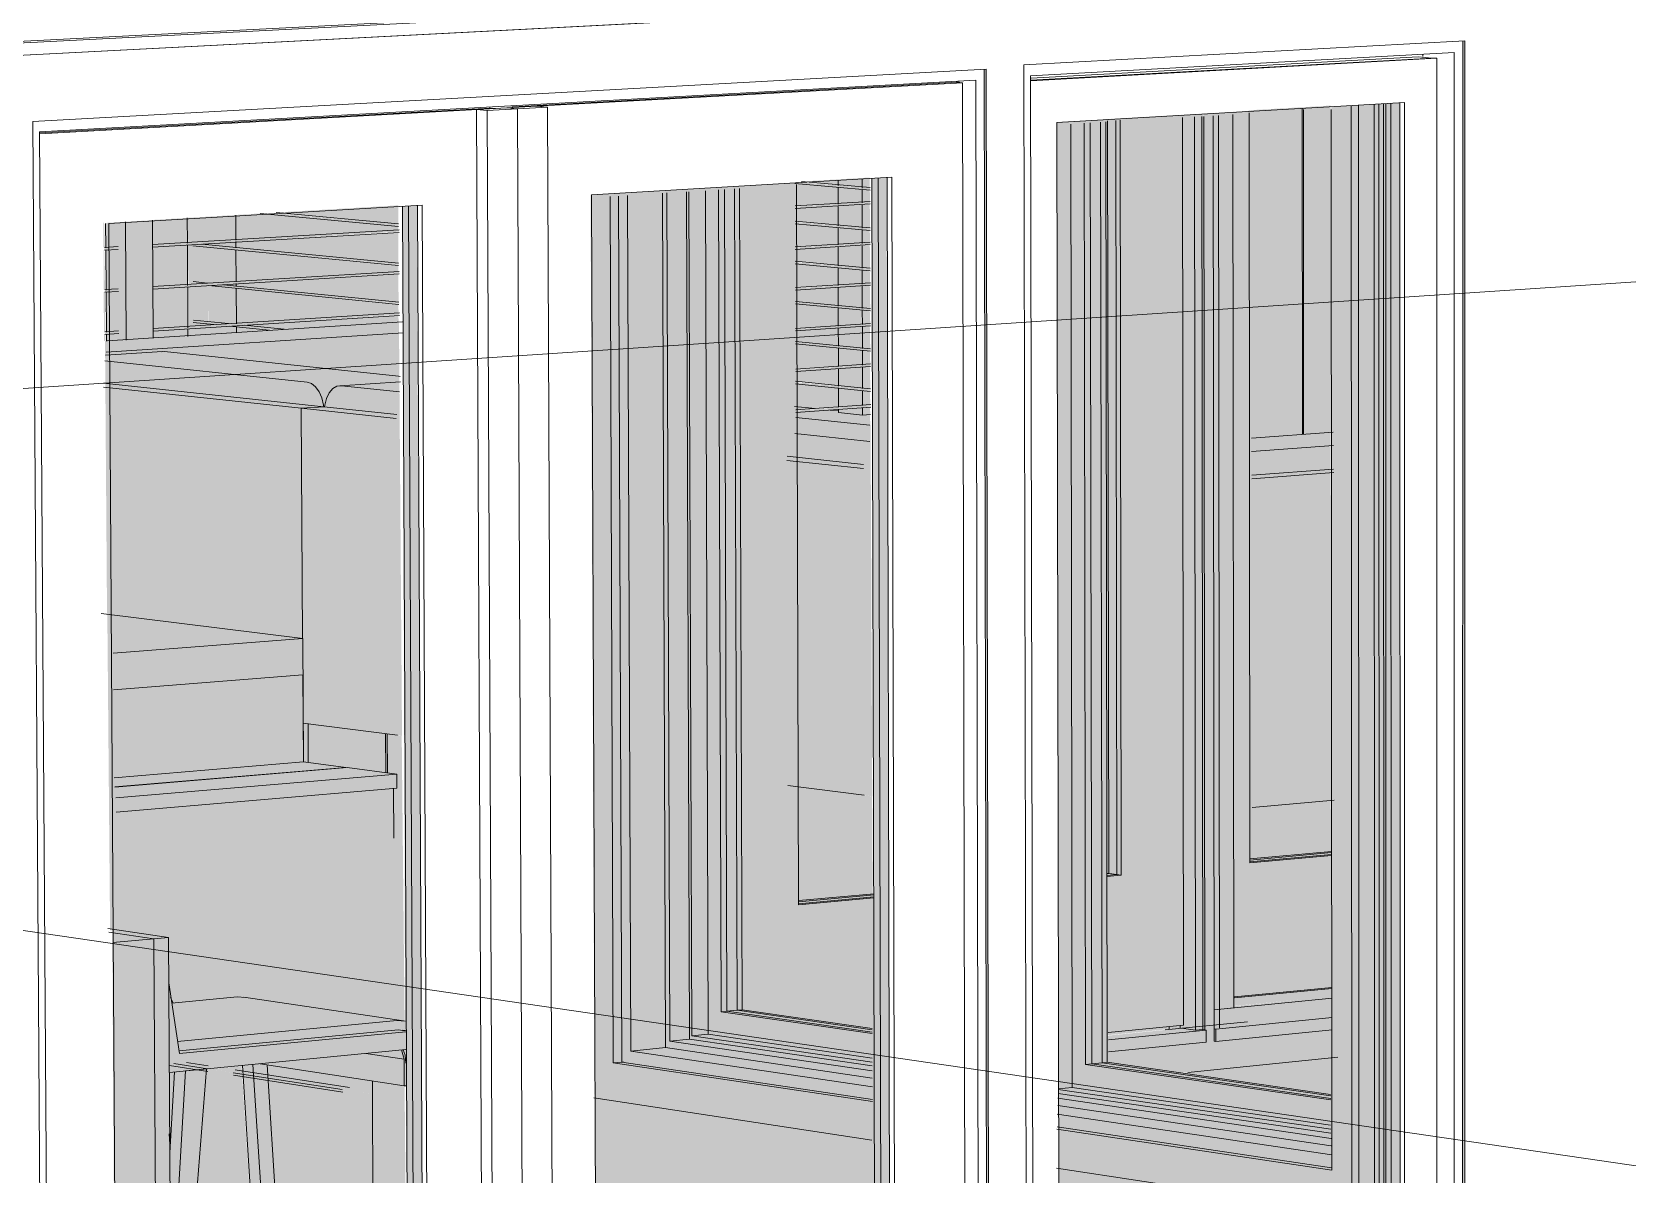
# Model space of a CAD drawing. Header units: inches. Extents: x 5690 to 5695, y -585 to 907.
# Drawn here: x 5692.9975 to 5693.1019, y -584.3176 to -584.2429 of the extents above; entities that cross this region are included whole.
import ezdxf

# ---------------------------------------------------------------- set-up
doc = ezdxf.new("R2010")
doc.units = ezdxf.units.IN
doc.header["$MEASUREMENT"] = 0
for name, color, linetype, lineweight in [('A-DOOR', 31, 'Continuous', 13), ('A-DOOR-2', 31, 'Continuous', 9), ('A-DOOR-FRAM', 31, 'Continuous', 9), ('A-FLOR', 192, 'Continuous', 13), ('A-FLOR-HRAL', 11, 'Continuous', 9), ('A-GLAZ-2', 151, 'Continuous', 9), ('A-GLAZ-CURT', 52, 'Continuous', 9), ('A-WALL', 113, 'Continuous', 13), ('A-WALL-PATT-1', 111, 'Continuous', 9), ('G-ANNO-SYMB-1', 111, 'Continuous', 9), ('I-FURN', 30, 'Continuous', 9), ('I-WALL', 2, 'Continuous', 13), ('Q-CASE', 31, 'Continuous', 9), ('S-BEAM', 12, 'Continuous', 9), ('S-STRS', 31, 'Continuous', 9)]:
    doc.layers.add(name, color=color, linetype=linetype, lineweight=lineweight)
doc.layers.add('A-DOOR-1', color=31, linetype='Continuous', lineweight=13, transparency=0.75)
doc.layers.add('A-GLAZ-1', color=151, linetype='Continuous', lineweight=13, transparency=0.75)

# ---------------------------------------------------------------- blocks, each defined once
blk = doc.blocks.new('FP_96-3D View 1 Copy 1 Copy 1')
at = {"layer": 'A-WALL-PATT-1'}
for p, q in [((-4883.5416, -584.22362), (-4883.54161, -584.2229)), ((-4883.54158, -584.22633), (-4883.5416, -584.22382)), ((-4883.54155, -584.22904), (-4883.54157, -584.22653)), ((-4883.48735, -584.2375), (-4883.4874, -584.22814)), ((-4883.54153, -584.23175), (-4883.54155, -584.22924)), ((-4883.5415, -584.23446), (-4883.54153, -584.23197)), ((-4883.5415, -584.23548), (-4883.5415, -584.23465)), ((-4883.48735, -584.2375), (-4883.48735, -584.2375)), ((-4883.48735, -584.23767), (-4883.48735, -584.2375)), ((-4883.52745, -584.25407), (-4883.52746, -584.25353))]:
    blk.add_line(p, q, dxfattribs=at)

msp = doc.modelspace()

# ---------------------------------------------------------------- hatches: boundary and pattern name
at = {"layer": 'A-DOOR-1'}
h = msp.add_hatch(color=256, dxfattribs=at)
h.paths.add_polyline_path([(5693.05239, -584.26859), (5693.05235, -584.26789), (5693.05169, -584.2679), (5693.05031, -584.26771), (5693.05031, -584.26764), (5693.04979, -584.26759), (5693.04748, -584.26775), (5693.04748, -584.26808), (5693.05235, -584.26858)], flags=0)
h.paths.add_polyline_path([(5693.04748, -584.26758), (5693.04883, -584.26749), (5693.04748, -584.26735)], flags=0)
h.paths.add_polyline_path([(5693.05246, -584.23611), (5693.05743, -584.23588), (5693.05736, -584.21671), (5693.05521, -584.21678), (5693.05522, -584.22271), (5693.05572, -584.22274), (5693.05575, -584.22258), (5693.05613, -584.22265), (5693.05613, -584.22276), (5693.05686, -584.22282), (5693.05686, -584.22303), (5693.05465, -584.22316), (5693.05465, -584.22385), (5693.05434, -584.22387), (5693.05436, -584.23028), (5693.05245, -584.23037), (5693.05246, -584.2361)], flags=0)
h = msp.add_hatch(color=256, dxfattribs=at)
h.paths.add_polyline_path([(5693.04769, -584.29989), (5693.05257, -584.29944), (5693.05257, -584.29924), (5693.04769, -584.29969)], flags=0)
h.paths.add_polyline_path([(5693.06786, -584.29805), (5693.06852, -584.29799), (5693.06845, -584.24852), (5693.06778, -584.24856), (5693.06786, -584.29802)], flags=0)
h.paths.add_polyline_path([(5693.06776, -584.23546), (5693.06843, -584.23543), (5693.06839, -584.21645), (5693.06773, -584.21648), (5693.06776, -584.23531)], flags=0)
h = msp.add_hatch(color=256, dxfattribs=at)
h.paths.add_polyline_path([(5693.07718, -584.26944), (5693.08067, -584.26919), (5693.08066, -584.24778), (5693.07716, -584.24798), (5693.07718, -584.26892)], flags=0)
h.paths.add_polyline_path([(5693.08074, -584.26918), (5693.08255, -584.26905), (5693.08252, -584.24767), (5693.08073, -584.24778), (5693.08074, -584.26892)], flags=0)
h.paths.add_polyline_path([(5693.07715, -584.23494), (5693.08065, -584.23477), (5693.08064, -584.21592), (5693.07714, -584.21604), (5693.07715, -584.23459)], flags=0)
h.paths.add_polyline_path([(5693.08072, -584.23477), (5693.08253, -584.23465), (5693.08252, -584.21585), (5693.08071, -584.21591), (5693.08072, -584.23476)], flags=0)
h = msp.add_hatch(color=256, dxfattribs=at)
h.paths.add_polyline_path([(5693.08067, -584.26919), (5693.08074, -584.26918), (5693.08073, -584.24778), (5693.08066, -584.24778), (5693.08067, -584.26892)], flags=0)
h.paths.add_polyline_path([(5693.08065, -584.23477), (5693.08072, -584.23476), (5693.08067, -584.21592), (5693.08064, -584.21592), (5693.08065, -584.23477)], flags=0)
h = msp.add_hatch(color=256, dxfattribs=at)
h.paths.add_polyline_path([(5693.05188, -584.26792), (5693.05239, -584.26786), (5693.05235, -584.26741), (5693.05005, -584.26762), (5693.05031, -584.26764), (5693.05031, -584.26776), (5693.05175, -584.26791)], flags=0)
h.paths.add_polyline_path([(5693.04883, -584.26749), (5693.05239, -584.26724), (5693.05235, -584.26637), (5693.04748, -584.26588), (5693.04748, -584.26735), (5693.04758, -584.26736)], flags=0)
h.paths.add_polyline_path([(5693.05239, -584.26621), (5693.05235, -584.26475), (5693.04748, -584.26508), (5693.04748, -584.26571), (5693.05235, -584.26621)], flags=0)
h.paths.add_polyline_path([(5693.04748, -584.26491), (5693.05238, -584.26458), (5693.05235, -584.26374), (5693.04747, -584.26326), (5693.04747, -584.26464)], flags=0)
h.paths.add_polyline_path([(5693.05238, -584.26358), (5693.05235, -584.26209), (5693.04747, -584.26241), (5693.04747, -584.26309), (5693.05235, -584.26358)], flags=0)
h.paths.add_polyline_path([(5693.04747, -584.26224), (5693.05238, -584.26192), (5693.05235, -584.26111), (5693.04746, -584.26064), (5693.04747, -584.2617)], flags=0)
h.paths.add_polyline_path([(5693.05238, -584.26095), (5693.05235, -584.25943), (5693.04746, -584.25974), (5693.04746, -584.26047), (5693.05235, -584.26094)], flags=0)
h.paths.add_polyline_path([(5693.04746, -584.25957), (5693.05237, -584.25926), (5693.05235, -584.25848), (5693.04745, -584.25802), (5693.04746, -584.25905)], flags=0)
h.paths.add_polyline_path([(5693.05237, -584.25831), (5693.05235, -584.25677), (5693.04745, -584.25707), (5693.04745, -584.25785), (5693.05235, -584.25831)], flags=0)
h.paths.add_polyline_path([(5693.04745, -584.2569), (5693.05236, -584.2566), (5693.05235, -584.25584), (5693.04745, -584.25539), (5693.04745, -584.25639)], flags=0)
h.paths.add_polyline_path([(5693.05236, -584.25568), (5693.05235, -584.2541), (5693.04744, -584.2544), (5693.04745, -584.25523), (5693.05235, -584.25568)], flags=0)
h.paths.add_polyline_path([(5693.04744, -584.25423), (5693.05236, -584.25393), (5693.05235, -584.2532), (5693.04744, -584.25277), (5693.04744, -584.25374)], flags=0)
h.paths.add_polyline_path([(5693.05235, -584.25304), (5693.05235, -584.25238), (5693.04786, -584.25264), (5693.05235, -584.25304)], flags=0)
h.paths.add_polyline_path([(5693.04739, -584.23635), (5693.05246, -584.2361), (5693.05245, -584.23037), (5693.04737, -584.23059), (5693.04739, -584.23628)], flags=0)
h.paths.add_polyline_path([(5693.05135, -584.22274), (5693.05138, -584.22257), (5693.05176, -584.22256), (5693.05176, -584.22273), (5693.05185, -584.22273), (5693.05188, -584.22262), (5693.05226, -584.22268), (5693.05225, -584.22043), (5693.05134, -584.22042), (5693.05135, -584.22274)], flags=0)
h.paths.add_polyline_path([(5693.04838, -584.22266), (5693.04837, -584.2206), (5693.04734, -584.22064), (5693.04735, -584.2226), (5693.04827, -584.22265)], flags=0)
h.paths.add_polyline_path([(5693.04734, -584.22047), (5693.04837, -584.22038), (5693.04837, -584.22022), (5693.04734, -584.22016), (5693.04734, -584.22047)], flags=0)
h.paths.add_polyline_path([(5693.05225, -584.22027), (5693.05219, -584.21777), (5693.05133, -584.21777), (5693.05135, -584.22022), (5693.05216, -584.22026)], flags=0)
h.paths.add_polyline_path([(5693.04837, -584.22006), (5693.04837, -584.21793), (5693.04734, -584.21797), (5693.04734, -584.22), (5693.04827, -584.22005)], flags=0)
h.paths.add_polyline_path([(5693.04734, -584.2178), (5693.04837, -584.21772), (5693.04836, -584.21757), (5693.04734, -584.21752), (5693.04734, -584.21779)], flags=0)
h.paths.add_polyline_path([(5693.05224, -584.21761), (5693.05224, -584.21688), (5693.05133, -584.21691), (5693.05135, -584.21756), (5693.05216, -584.2176)], flags=0)
h.paths.add_polyline_path([(5693.04836, -584.21741), (5693.04836, -584.21701), (5693.04733, -584.21705), (5693.04733, -584.21735), (5693.04827, -584.2174)], flags=0)
h = msp.add_hatch(color=256, dxfattribs=at)
h.paths.add_polyline_path([(5693.04751, -584.26775), (5693.05241, -584.26737), (5693.05237, -584.26725), (5693.04751, -584.26763), (5693.04751, -584.26775)], flags=0)
h.paths.add_polyline_path([(5693.0524, -584.26638), (5693.05237, -584.26621), (5693.04749, -584.26577), (5693.04749, -584.26588), (5693.05237, -584.26637)], flags=0)
h.paths.add_polyline_path([(5693.0475, -584.26508), (5693.0524, -584.26472), (5693.05237, -584.26459), (5693.0475, -584.26497), (5693.0475, -584.26508)], flags=0)
h.paths.add_polyline_path([(5693.0524, -584.26375), (5693.05237, -584.26358), (5693.04749, -584.26315), (5693.04749, -584.26326), (5693.05237, -584.26374)], flags=0)
h.paths.add_polyline_path([(5693.04749, -584.26241), (5693.05239, -584.26206), (5693.05237, -584.26193), (5693.04749, -584.2623), (5693.04749, -584.26241)], flags=0)
h.paths.add_polyline_path([(5693.05239, -584.26111), (5693.05237, -584.26095), (5693.04748, -584.26053), (5693.04748, -584.26064), (5693.05237, -584.26111)], flags=0)
h.paths.add_polyline_path([(5693.04748, -584.25975), (5693.05239, -584.2594), (5693.05237, -584.25927), (5693.04748, -584.25963), (5693.04748, -584.25974)], flags=0)
h.paths.add_polyline_path([(5693.05238, -584.25848), (5693.05237, -584.25831), (5693.04747, -584.25791), (5693.04747, -584.25802), (5693.05237, -584.25848)], flags=0)
h.paths.add_polyline_path([(5693.04747, -584.25707), (5693.05238, -584.25673), (5693.05237, -584.2566), (5693.04747, -584.25696), (5693.04747, -584.25707)], flags=0)
h.paths.add_polyline_path([(5693.05238, -584.25585), (5693.05237, -584.25568), (5693.04746, -584.25528), (5693.04746, -584.2554), (5693.05237, -584.25584)], flags=0)
h.paths.add_polyline_path([(5693.04747, -584.2544), (5693.05237, -584.25407), (5693.05237, -584.25394), (5693.04747, -584.25428), (5693.04747, -584.2544)], flags=0)
h.paths.add_polyline_path([(5693.05237, -584.25321), (5693.05237, -584.25305), (5693.04754, -584.25267), (5693.04745, -584.25272), (5693.04745, -584.25278), (5693.05237, -584.25321)], flags=0)
h.paths.add_polyline_path([(5693.04952, -584.22321), (5693.0525, -584.22313), (5693.05359, -584.22317), (5693.05687, -584.22304), (5693.05687, -584.22282), (5693.05614, -584.22278), (5693.05612, -584.2226), (5693.05573, -584.22266), (5693.05573, -584.22276), (5693.05523, -584.22273), (5693.05522, -584.2168), (5693.05226, -584.2169), (5693.05226, -584.21763), (5693.05135, -584.21758), (5693.05135, -584.21694), (5693.04838, -584.21704), (5693.04838, -584.21743), (5693.04735, -584.21742), (5693.04735, -584.21754), (5693.04838, -584.21759), (5693.04838, -584.21779), (5693.04736, -584.21787), (5693.04736, -584.21799), (5693.04838, -584.21796), (5693.04839, -584.22008), (5693.04736, -584.22006), (5693.04736, -584.22018), (5693.04839, -584.22026), (5693.04839, -584.22045), (5693.04736, -584.22054), (5693.04736, -584.22066), (5693.04839, -584.22062), (5693.0484, -584.22277), (5693.0479, -584.22278), (5693.04787, -584.22262), (5693.04749, -584.22263), (5693.04749, -584.2228), (5693.04737, -584.22284), (5693.04737, -584.22309), (5693.04952, -584.22321)], flags=0)
h.paths.add_polyline_path([(5693.05137, -584.22276), (5693.05136, -584.22276), (5693.05136, -584.2204), (5693.05227, -584.2205), (5693.05224, -584.22263), (5693.05186, -584.2227), (5693.05186, -584.22275), (5693.05178, -584.22275), (5693.05175, -584.22258), (5693.05137, -584.22259), (5693.05137, -584.22269)], flags=0)
h.paths.add_polyline_path([(5693.05227, -584.22029), (5693.05136, -584.22024), (5693.05136, -584.21775), (5693.05226, -584.21784), (5693.05227, -584.22028)], flags=0)
h = msp.add_hatch(color=256, dxfattribs=at)
h.paths.add_polyline_path([(5693.04765, -584.29971), (5693.05254, -584.29927), (5693.0525, -584.29287), (5693.04761, -584.29224), (5693.04765, -584.29923)], flags=0)
h.paths.add_polyline_path([(5693.04739, -584.2306), (5693.05437, -584.2303), (5693.05437, -584.22388), (5693.05467, -584.22387), (5693.05467, -584.22313), (5693.0533, -584.22317), (5693.05178, -584.22312), (5693.04945, -584.22321), (5693.04737, -584.22309), (5693.04739, -584.23029)], flags=0)
h.paths.add_polyline_path([(5693.04737, -584.2228), (5693.04749, -584.2228), (5693.04749, -584.22262), (5693.04737, -584.22262), (5693.04737, -584.22269)], flags=0)
h.paths.add_polyline_path([(5693.0479, -584.22278), (5693.0484, -584.22276), (5693.0484, -584.22268), (5693.0479, -584.22269)], flags=0)
h = msp.add_hatch(color=256, dxfattribs=at)
h.paths.add_polyline_path([(5693.03445, -584.33454), (5693.03612, -584.33435), (5693.03514, -584.33418), (5693.03445, -584.33426)], flags=0)
h.paths.add_polyline_path([(5693.03712, -584.33423), (5693.04712, -584.33309), (5693.04614, -584.33292), (5693.03614, -584.33406)], flags=0)
h.paths.add_polyline_path([(5693.05368, -584.33204), (5693.05345, -584.25238), (5693.05249, -584.25244), (5693.05264, -584.30828), (5693.043, -584.30693), (5693.04283, -584.25299), (5693.03407, -584.25351), (5693.03438, -584.32389), (5693.03922, -584.32468), (5693.03922, -584.32572), (5693.03905, -584.32574), (5693.03906, -584.32964), (5693.05354, -584.33202)], flags=0)
h = msp.add_hatch(color=256, dxfattribs=at)
h.paths.add_polyline_path([(5693.02199, -584.32266), (5693.0219, -584.31183), (5693.02166, -584.3118), (5693.01979, -584.31152), (5693.01984, -584.32231), (5693.0219, -584.32265)], flags=0)
h.paths.add_polyline_path([(5693.00222, -584.26307), (5693.00231, -584.26306), (5693.00231, -584.26263), (5693.00222, -584.26263)], flags=0)
h.paths.add_polyline_path([(5693.00537, -584.26286), (5693.00771, -584.26271), (5693.00771, -584.26228), (5693.00537, -584.26246)], flags=0)
h.paths.add_polyline_path([(5693.00908, -584.26263), (5693.01289, -584.26236), (5693.01045, -584.26211), (5693.00908, -584.26219), (5693.00908, -584.26246)], flags=0)
h.paths.add_polyline_path([(5693.00222, -584.26246), (5693.00231, -584.26246), (5693.00229, -584.25987), (5693.0022, -584.25988), (5693.00222, -584.26236)], flags=0)
h.paths.add_polyline_path([(5693.014, -584.26231), (5693.02152, -584.26183), (5693.02148, -584.2614), (5693.0114, -584.26205)], flags=0)
h.paths.add_polyline_path([(5693.00537, -584.26226), (5693.00771, -584.26211), (5693.0077, -584.25954), (5693.00535, -584.25968), (5693.00537, -584.26154)], flags=0)
h.paths.add_polyline_path([(5693.00908, -584.26202), (5693.00916, -584.26198), (5693.00908, -584.26197)], flags=0)
h.paths.add_polyline_path([(5693.01037, -584.26194), (5693.02151, -584.26123), (5693.02148, -584.26068), (5693.00907, -584.25945), (5693.00909, -584.26181), (5693.00916, -584.26182)], flags=0)
h.paths.add_polyline_path([(5693.02151, -584.26053), (5693.02148, -584.25868), (5693.01005, -584.25939), (5693.02148, -584.26052)], flags=0)
h.paths.add_polyline_path([(5693.0022, -584.25971), (5693.00229, -584.2597), (5693.00223, -584.25712), (5693.00219, -584.25712), (5693.00219, -584.25811)], flags=0)
h.paths.add_polyline_path([(5693.00535, -584.25951), (5693.00769, -584.25937), (5693.00768, -584.25679), (5693.00534, -584.25693), (5693.00534, -584.25811)], flags=0)
h.paths.add_polyline_path([(5693.00907, -584.25928), (5693.0215, -584.25851), (5693.02148, -584.25813), (5693.00905, -584.25693), (5693.00906, -584.25923)], flags=0)
h.paths.add_polyline_path([(5693.0215, -584.25797), (5693.02148, -584.25596), (5693.00905, -584.25672), (5693.00905, -584.25678), (5693.02148, -584.25797)], flags=0)
h.paths.add_polyline_path([(5693.00218, -584.25695), (5693.00228, -584.25695), (5693.00223, -584.25534), (5693.00217, -584.25534), (5693.00218, -584.25641)], flags=0)
h.paths.add_polyline_path([(5693.00534, -584.25676), (5693.00768, -584.25662), (5693.00767, -584.25502), (5693.00533, -584.25516), (5693.00533, -584.25534)], flags=0)
h.paths.add_polyline_path([(5693.00905, -584.25654), (5693.02149, -584.25579), (5693.02148, -584.25558), (5693.01245, -584.25473), (5693.00904, -584.25494), (5693.00905, -584.25574)], flags=0)
h.paths.add_polyline_path([(5693.02148, -584.25542), (5693.02148, -584.2542), (5693.01348, -584.25467), (5693.02148, -584.25542)], flags=0)
h = msp.add_hatch(color=256, dxfattribs=at)
h.paths.add_polyline_path([(5693.00304, -584.33812), (5693.00604, -584.33778), (5693.00298, -584.33727), (5693.00304, -584.33784)], flags=0)
h.paths.add_polyline_path([(5693.00698, -584.33767), (5693.0116, -584.33715), (5693.0116, -584.33686), (5693.00666, -584.33746), (5693.00664, -584.33359), (5693.00296, -584.33292), (5693.00299, -584.33699), (5693.00686, -584.33765)], flags=0)
h.paths.add_polyline_path([(5693.01651, -584.33659), (5693.02084, -584.33609), (5693.01983, -584.33592), (5693.01651, -584.3363)], flags=0)
h.paths.add_polyline_path([(5693.0218, -584.33598), (5693.02312, -584.33583), (5693.0231, -584.33207), (5693.02213, -584.3319), (5693.02214, -584.33566), (5693.02096, -584.33583), (5693.02126, -584.33589)], flags=0)
h.paths.add_polyline_path([(5693.00664, -584.33331), (5693.00661, -584.32922), (5693.00293, -584.32858), (5693.00299, -584.33265), (5693.00625, -584.33324)], flags=0)
h.paths.add_polyline_path([(5693.0231, -584.33178), (5693.02304, -584.32895), (5693.02211, -584.32879), (5693.02212, -584.33161), (5693.02304, -584.33177)], flags=0)
h.paths.add_polyline_path([(5693.00661, -584.32894), (5693.00659, -584.32616), (5693.00291, -584.32553), (5693.00293, -584.3283), (5693.0065, -584.32892)], flags=0)
h.paths.add_polyline_path([(5693.02308, -584.32685), (5693.0227, -584.2542), (5693.02176, -584.25426), (5693.02193, -584.30757), (5693.01094, -584.30599), (5693.00674, -584.30638), (5693.00659, -584.30614), (5693.00716, -584.30952), (5693.02158, -584.30817), (5693.02196, -584.30823), (5693.02194, -584.30981), (5693.02179, -584.30946), (5693.01245, -584.31036), (5693.01285, -584.3105), (5693.0129, -584.31129), (5693.01978, -584.31235), (5693.01983, -584.31149), (5693.02198, -584.31181), (5693.0221, -584.32668), (5693.02304, -584.32684)], flags=0)
h.paths.add_polyline_path([(5693.00658, -584.32409), (5693.00645, -584.3021), (5693.00276, -584.30156), (5693.0029, -584.32346), (5693.00608, -584.324)], flags=0)
h.paths.add_polyline_path([(5693.01126, -584.31104), (5693.01123, -584.31051), (5693.00913, -584.31071), (5693.01108, -584.31101)], flags=0)
h = msp.add_hatch(color=256, dxfattribs=at)
h.paths.add_polyline_path([(5693.00238, -584.26306), (5693.00544, -584.26287), (5693.00543, -584.26244), (5693.00777, -584.26229), (5693.00771, -584.26271), (5693.00908, -584.26263), (5693.00908, -584.26219), (5693.01045, -584.26211), (5693.01334, -584.26235), (5693.014, -584.26231), (5693.0114, -584.26205), (5693.02156, -584.26136), (5693.02153, -584.26124), (5693.01037, -584.26194), (5693.00908, -584.26181), (5693.00908, -584.25945), (5693.02152, -584.26064), (5693.02149, -584.26052), (5693.01005, -584.25939), (5693.02155, -584.25864), (5693.02153, -584.25852), (5693.00907, -584.25928), (5693.00905, -584.25693), (5693.02151, -584.25809), (5693.02149, -584.25797), (5693.00905, -584.25678), (5693.00905, -584.25671), (5693.02154, -584.25592), (5693.02153, -584.2558), (5693.00905, -584.25654), (5693.00904, -584.25494), (5693.00767, -584.25502), (5693.00774, -584.25663), (5693.0054, -584.25677), (5693.00539, -584.25517), (5693.00233, -584.25535), (5693.00234, -584.25695), (5693.00225, -584.25701), (5693.00225, -584.25713), (5693.00234, -584.25713), (5693.00236, -584.25971), (5693.00227, -584.25976), (5693.00227, -584.25989), (5693.00236, -584.25988), (5693.00237, -584.26246), (5693.00228, -584.26252), (5693.00228, -584.26264), (5693.00238, -584.26263)], flags=0)
h.paths.add_polyline_path([(5693.00543, -584.26226), (5693.00542, -584.25969), (5693.00776, -584.25954), (5693.00777, -584.26212), (5693.00558, -584.26225)], flags=0)
h.paths.add_polyline_path([(5693.00908, -584.26202), (5693.00908, -584.26197), (5693.00942, -584.262)], flags=0)
h.paths.add_polyline_path([(5693.00542, -584.25952), (5693.0054, -584.25694), (5693.00768, -584.2568), (5693.00776, -584.25937), (5693.00558, -584.25951)], flags=0)
h.paths.add_polyline_path([(5693.0215, -584.25558), (5693.02149, -584.25542), (5693.01315, -584.25469), (5693.01245, -584.25473), (5693.02149, -584.25558)], flags=0)
for points in [[(5693.02077, -584.29135), (5693.02076, -584.28878), (5693.02173, -584.2889), (5693.02153, -584.26183), (5693.00229, -584.26307), (5693.00242, -584.28096), (5693.01521, -584.28254), (5693.01528, -584.29062), (5693.02066, -584.29133)], [(5693.05251, -584.29287), (5693.0524, -584.26858), (5693.04754, -584.26808), (5693.04764, -584.29224), (5693.05246, -584.29286)], [(5693.07722, -584.29361), (5693.08257, -584.29314), (5693.08252, -584.26905), (5693.0772, -584.26944), (5693.07722, -584.29203)], [(5693.07722, -584.29698), (5693.08257, -584.29646), (5693.08252, -584.29315), (5693.07721, -584.29362), (5693.07722, -584.29646)], [(5693.07723, -584.29716), (5693.08257, -584.29667), (5693.08253, -584.29647), (5693.07723, -584.29696)]]:
    msp.add_hatch(color=256, dxfattribs=at).paths.add_polyline_path(points, flags=0)
h = msp.add_hatch(color=256, dxfattribs=at)
h.paths.add_polyline_path([(5693.00681, -584.33746), (5693.01153, -584.33692), (5693.01152, -584.33645), (5693.00684, -584.33698)], flags=0)
h.paths.add_polyline_path([(5693.01644, -584.33636), (5693.01977, -584.33597), (5693.01819, -584.33569), (5693.01644, -584.33589), (5693.01644, -584.33631)], flags=0)
h.paths.add_polyline_path([(5693.02077, -584.33587), (5693.02208, -584.33572), (5693.02208, -584.33525), (5693.01916, -584.33558), (5693.02043, -584.33581)], flags=0)
h.paths.add_polyline_path([(5693.00695, -584.3356), (5693.01151, -584.33509), (5693.01146, -584.33449), (5693.00863, -584.33399), (5693.0087, -584.33502), (5693.00778, -584.33513), (5693.0071, -584.335), (5693.00705, -584.33423), (5693.00697, -584.33522)], flags=0)
h.paths.add_polyline_path([(5693.01643, -584.33453), (5693.02207, -584.33387), (5693.02205, -584.33197), (5693.01639, -584.33099), (5693.01642, -584.33387)], flags=0)
h.paths.add_polyline_path([(5693.0115, -584.33422), (5693.01145, -584.33332), (5693.00861, -584.33364), (5693.00861, -584.3337), (5693.01146, -584.33421)], flags=0)
h.paths.add_polyline_path([(5693.00852, -584.33231), (5693.01147, -584.33197), (5693.01144, -584.33012), (5693.00833, -584.32958), (5693.00849, -584.33197)], flags=0)
h.paths.add_polyline_path([(5693.02205, -584.33169), (5693.02202, -584.32887), (5693.01636, -584.32791), (5693.01639, -584.3307), (5693.02191, -584.33166)], flags=0)
h.paths.add_polyline_path([(5693.01145, -584.32985), (5693.01142, -584.32706), (5693.00811, -584.3265), (5693.00831, -584.3293), (5693.01143, -584.32984)], flags=0)
h.paths.add_polyline_path([(5693.02201, -584.32676), (5693.022, -584.32558), (5693.01373, -584.3242), (5693.0138, -584.32538), (5693.0219, -584.32674)], flags=0)
h.paths.add_polyline_path([(5693.01217, -584.3251), (5693.01126, -584.31104), (5693.00913, -584.31071), (5693.00885, -584.31074), (5693.00789, -584.32309), (5693.00798, -584.3244), (5693.01216, -584.3251)], flags=0)
h.paths.add_polyline_path([(5693.02199, -584.32304), (5693.02199, -584.32266), (5693.01984, -584.32231), (5693.01977, -584.31235), (5693.0129, -584.31129), (5693.01357, -584.32167), (5693.01374, -584.32168), (5693.0219, -584.32302)], flags=0)
h.paths.add_polyline_path([(5693.0219, -584.30762), (5693.02171, -584.28891), (5693.02074, -584.28878), (5693.02077, -584.29135), (5693.01527, -584.29061), (5693.01523, -584.28253), (5693.00244, -584.28096), (5693.00262, -584.30162), (5693.00632, -584.30215), (5693.00636, -584.30511), (5693.00657, -584.30618), (5693.00668, -584.30641), (5693.01102, -584.30603), (5693.0114, -584.30606), (5693.02187, -584.30761)], flags=0)
h = msp.add_hatch(color=256, dxfattribs=at)
h.paths.add_polyline_path([(5693.00665, -584.33747), (5693.00682, -584.33745), (5693.00686, -584.33697), (5693.01154, -584.33644), (5693.01148, -584.33507), (5693.00697, -584.33558), (5693.00705, -584.33423), (5693.0071, -584.335), (5693.00778, -584.33513), (5693.0087, -584.33502), (5693.00864, -584.33398), (5693.00663, -584.33359), (5693.00664, -584.33629)], flags=0)
h.paths.add_polyline_path([(5693.01645, -584.33588), (5693.01821, -584.33568), (5693.01645, -584.33536), (5693.01645, -584.33588)], flags=0)
h.paths.add_polyline_path([(5693.01918, -584.33557), (5693.02209, -584.33524), (5693.02209, -584.33388), (5693.01645, -584.33451), (5693.01645, -584.33508), (5693.01672, -584.33513)], flags=0)
h.paths.add_polyline_path([(5693.00862, -584.3337), (5693.00862, -584.33362), (5693.0115, -584.3333), (5693.01147, -584.33197), (5693.00854, -584.33229), (5693.00835, -584.32956), (5693.0066, -584.32923), (5693.00667, -584.33332), (5693.00858, -584.33369)], flags=0)
h.paths.add_polyline_path([(5693.00834, -584.32928), (5693.00816, -584.32647), (5693.00659, -584.32617), (5693.0066, -584.32895), (5693.00807, -584.32923)], flags=0)
h.paths.add_polyline_path([(5693.02205, -584.32554), (5693.02203, -584.323), (5693.01361, -584.32163), (5693.01291, -584.31043), (5693.01247, -584.31035), (5693.0218, -584.30945), (5693.02197, -584.30981), (5693.02197, -584.30823), (5693.02134, -584.30816), (5693.00713, -584.30952), (5693.00646, -584.30507), (5693.00657, -584.32409), (5693.00802, -584.32436), (5693.00797, -584.32288), (5693.00894, -584.31069), (5693.01131, -584.31046), (5693.01222, -584.32507), (5693.01385, -584.32534), (5693.01378, -584.32416), (5693.02194, -584.32552)], flags=0)
at = {"layer": 'A-GLAZ-1'}
h = msp.add_hatch(color=256, dxfattribs=at)
h.paths.add_polyline_path([(5693.08259, -584.31264), (5693.08254, -584.31238), (5693.07264, -584.31096), (5693.08258, -584.30998), (5693.08253, -584.30815), (5693.0749, -584.30888), (5693.0749, -584.30683), (5693.07617, -584.3067), (5693.07622, -584.30658), (5693.08258, -584.30596), (5693.08253, -584.29667), (5693.07723, -584.29716), (5693.07719, -584.24802), (5693.07421, -584.24819), (5693.07427, -584.30814), (5693.07437, -584.30817), (5693.07437, -584.30896), (5693.06789, -584.30956), (5693.06788, -584.30832), (5693.07195, -584.30793), (5693.07195, -584.3081), (5693.07276, -584.30804), (5693.07382, -584.30816), (5693.07414, -584.3081), (5693.07408, -584.2482), (5693.06845, -584.24852), (5693.06849, -584.29799), (5693.06787, -584.29801), (5693.06779, -584.24857), (5693.06678, -584.24863), (5693.0669, -584.31038), (5693.08254, -584.31263)], flags=0)
h.paths.add_polyline_path([(5693.06676, -584.23553), (5693.06777, -584.23548), (5693.06775, -584.21651), (5693.06673, -584.21654), (5693.06676, -584.23533)], flags=0)
h.paths.add_polyline_path([(5693.06843, -584.23543), (5693.07407, -584.23516), (5693.07405, -584.21626), (5693.0684, -584.21645), (5693.06843, -584.23532)], flags=0)
h.paths.add_polyline_path([(5693.0742, -584.23516), (5693.07718, -584.23501), (5693.07716, -584.21615), (5693.07418, -584.21625), (5693.0742, -584.23487)], flags=0)
h = msp.add_hatch(color=256, dxfattribs=at)
h.paths.add_polyline_path([(5693.06787, -584.30961), (5693.07437, -584.30893), (5693.07437, -584.30816), (5693.07427, -584.3081), (5693.07419, -584.24819), (5693.07408, -584.2482), (5693.07414, -584.30813), (5693.07347, -584.30814), (5693.07269, -584.30805), (5693.06787, -584.30853), (5693.06787, -584.30958)], flags=0)
h.paths.add_polyline_path([(5693.07499, -584.3089), (5693.08258, -584.30812), (5693.08253, -584.30596), (5693.07617, -584.3066), (5693.07617, -584.3067), (5693.07489, -584.30684), (5693.0749, -584.30888), (5693.07499, -584.3089)], flags=0)
h.paths.add_polyline_path([(5693.06787, -584.3085), (5693.07195, -584.3081), (5693.07192, -584.30792), (5693.06787, -584.30832)], flags=0)
h.paths.add_polyline_path([(5693.07407, -584.23516), (5693.0742, -584.23516), (5693.07415, -584.21625), (5693.07405, -584.21626), (5693.07407, -584.23467)], flags=0)
h = msp.add_hatch(color=256, dxfattribs=at)
h.paths.add_polyline_path([(5693.0526, -584.30831), (5693.05257, -584.29944), (5693.04769, -584.29989), (5693.04755, -584.25271), (5693.04283, -584.25299), (5693.043, -584.30693), (5693.05251, -584.3083)], flags=0)
h.paths.add_polyline_path([(5693.04549, -584.23653), (5693.0475, -584.23644), (5693.04744, -584.21718), (5693.04543, -584.21725), (5693.04549, -584.23636)], flags=0)
for points in [[(5693.0678, -584.33444), (5693.08706, -584.33219), (5693.08704, -584.24748), (5693.08256, -584.24773), (5693.08254, -584.31263), (5693.06688, -584.31037), (5693.06678, -584.24863), (5693.06458, -584.24875), (5693.06473, -584.33396), (5693.06755, -584.3344)], [(5693.08258, -584.31242), (5693.08253, -584.30999), (5693.07263, -584.31099), (5693.08253, -584.31241)]]:
    msp.add_hatch(color=256, dxfattribs=at).paths.add_polyline_path(points, flags=0)
at = {"layer": 'A-WALL'}
msp.add_hatch(color=256, dxfattribs=at).paths.add_polyline_path([(5693.0913, -584.33687), (5693.0913, -584.24344), (5693.09116, -584.24345), (5693.09116, -584.33684)], flags=0)
h = msp.add_hatch(color=256, dxfattribs=at)
h.paths.add_polyline_path([(5693.06017, -584.34361), (5693.06017, -584.34318), (5693.06003, -584.34315), (5693.06003, -584.34358)], flags=0)
h.paths.add_polyline_path([(5693.06017, -584.34288), (5693.06016, -584.33856), (5693.06002, -584.33854), (5693.06003, -584.34286)], flags=0)
h.paths.add_polyline_path([(5693.06016, -584.33827), (5693.06016, -584.33533), (5693.06002, -584.33531), (5693.06003, -584.33825)], flags=0)
h.paths.add_polyline_path([(5693.06015, -584.33314), (5693.05997, -584.2453), (5693.05983, -584.24531), (5693.06003, -584.33312)], flags=0)

# ---------------------------------------------------------------- linework, layer by layer
at = {"layer": 'A-DOOR'}
for p, q in [((5693.06001, -584.33319), (5693.05983, -584.24531)), ((5692.99801, -584.24938), (5693.05929, -584.246)), ((5693.02901, -584.24776), (5693.0581, -584.24615)), ((5693.0581, -584.24615), (5693.02901, -584.24776)), ((5693.05841, -584.24618), (5693.02932, -584.24778)), ((5693.0581, -584.24615), (5693.058, -584.24615)), ((5693.05841, -584.24618), (5693.0581, -584.24615)), ((5693.05817, -584.24614), (5693.05817, -584.24607)), ((5693.0586, -584.33294), (5693.05841, -584.24618)), ((5693.05929, -584.246), (5693.05948, -584.33308)), ((5693.02784, -584.24786), (5692.99802, -584.24951)), ((5693.02753, -584.24784), (5692.99803, -584.24946)), ((5692.99803, -584.24946), (5693.02753, -584.24784)), ((5693.02858, -584.24782), (5693.02661, -584.24793)), ((5693.02661, -584.24793), (5693.02731, -584.24799)), ((5693.02696, -584.32762), (5693.02661, -584.24793)), ((5693.02731, -584.24799), (5693.02929, -584.24788)), ((5693.02731, -584.24799), (5693.02766, -584.32773)), ((5693.02753, -584.24784), (5693.02744, -584.24783)), ((5693.02784, -584.24786), (5693.02753, -584.24784)), ((5693.03055, -584.24772), (5693.02858, -584.24782)), ((5693.02929, -584.24788), (5693.02858, -584.24782)), ((5693.02858, -584.24782), (5693.02929, -584.24788)), ((5693.02892, -584.24775), (5693.02901, -584.24776)), ((5693.02901, -584.24776), (5693.02932, -584.24778)), ((5693.02929, -584.24788), (5693.03126, -584.24778)), ((5693.02963, -584.32806), (5693.02929, -584.24788)), ((5693.02929, -584.24788), (5693.02963, -584.32806)), ((5693.03126, -584.24778), (5693.03055, -584.24772)), ((5693.03159, -584.32839), (5693.03126, -584.24778)), ((5693.06792, -584.24868), (5693.068, -584.29792)), ((5693.06852, -584.29799), (5693.06845, -584.24865)), ((5693.06845, -584.24865), (5693.06852, -584.29799)), ((5693.06852, -584.29799), (5693.06845, -584.24865)), ((5693.06873, -584.24863), (5693.0688, -584.29802)), ((5693.07288, -584.30783), (5693.07281, -584.24845)), ((5693.07361, -584.24841), (5693.07367, -584.30818)), ((5693.07414, -584.30813), (5693.07408, -584.24838)), ((5693.07524, -584.30802), (5693.07518, -584.24832)), ((5693.07617, -584.3067), (5693.07612, -584.24825)), ((5693.07723, -584.29722), (5693.07719, -584.24815)), ((5692.99848, -584.32282), (5692.99801, -584.24938)), ((5693.03413, -584.25352), (5693.0538, -584.25236)), ((5693.04769, -584.29996), (5693.04755, -584.25284)), ((5693.0527, -584.33188), (5693.05249, -584.25244)), ((5693.0529, -584.25241), (5693.0531, -584.33195)), ((5693.05368, -584.33204), (5693.05348, -584.25238)), ((5693.05368, -584.33204), (5693.05348, -584.25238)), ((5693.05348, -584.25238), (5693.05368, -584.33204)), ((5693.0538, -584.25236), (5693.054, -584.3321)), ((5693.00254, -584.25539), (5693.02305, -584.25418)), ((5693.0221, -584.32673), (5693.02176, -584.25426)), ((5693.02216, -584.25423), (5693.0225, -584.3268)), ((5693.02308, -584.32689), (5693.02274, -584.2542)), ((5693.02274, -584.2542), (5693.02308, -584.32689)), ((5693.02308, -584.32689), (5693.02274, -584.2542)), ((5693.02305, -584.25418), (5693.02339, -584.32694)), ((5693.03443, -584.3288), (5693.03413, -584.25352)), ((5693.00295, -584.3235), (5693.00254, -584.25539)), ((5693.07723, -584.29696), (5693.08258, -584.29647)), ((5693.08258, -584.29655), (5693.07723, -584.29704)), ((5693.07723, -584.29716), (5693.08258, -584.29667)), ((5693.08258, -584.29667), (5693.07723, -584.29716)), ((5693.07723, -584.29716), (5693.08258, -584.29667)), ((5693.08258, -584.29673), (5693.07723, -584.29722)), ((5693.06786, -584.2979), (5693.06852, -584.29799)), ((5693.068, -584.29792), (5693.06786, -584.29793)), ((5693.06787, -584.29805), (5693.06852, -584.29799)), ((5693.06852, -584.29799), (5693.06787, -584.29805)), ((5693.06787, -584.29805), (5693.06852, -584.29799)), ((5693.0688, -584.29802), (5693.06787, -584.29811)), ((5693.068, -584.29792), (5693.06852, -584.29799)), ((5693.06852, -584.29799), (5693.0688, -584.29802)), ((5693.0477, -584.29969), (5693.05263, -584.29924)), ((5693.05263, -584.29932), (5693.04769, -584.29977)), ((5693.04769, -584.29989), (5693.05263, -584.29944)), ((5693.05263, -584.29944), (5693.04769, -584.29989)), ((5693.04769, -584.29989), (5693.05263, -584.29944)), ((5693.05262, -584.2995), (5693.04769, -584.29996)), ((5693.0826, -584.30537), (5693.07622, -584.30599)), ((5693.0826, -584.30543), (5693.07622, -584.30605)), ((5693.08262, -584.30607), (5693.0749, -584.30683)), ((5693.07489, -584.30683), (5693.07617, -584.3067)), ((5693.08262, -584.30734), (5693.07499, -584.3081)), ((5693.06796, -584.30831), (5693.07288, -584.30783)), ((5693.07437, -584.30816), (5693.06798, -584.30879)), ((5693.07195, -584.30792), (5693.07195, -584.3081)), ((5693.07195, -584.30793), (5693.07195, -584.3081)), ((5693.07267, -584.30803), (5693.07267, -584.30786)), ((5693.07276, -584.30804), (5693.07367, -584.30817)), ((5693.07367, -584.30817), (5693.07414, -584.30813)), ((5693.07414, -584.30813), (5693.07437, -584.30816)), ((5693.07437, -584.30816), (5693.07437, -584.30896)), ((5693.07499, -584.3081), (5693.0749, -584.30808)), ((5693.07499, -584.3089), (5693.07499, -584.3081)), ((5693.08262, -584.30814), (5693.07499, -584.3089)), ((5693.07437, -584.30896), (5693.06798, -584.30959)), ((5693.0749, -584.30888), (5693.07499, -584.3089))]:
    msp.add_line(p, q, dxfattribs=at)
at = {"layer": 'A-DOOR-2'}
for p, q in [((5693.04743, -584.26735), (5693.04879, -584.26749)), ((5693.04976, -584.26759), (5693.0503, -584.26764))]:
    msp.add_line(p, q, dxfattribs=at)
at = {"layer": 'A-DOOR-FRAM'}
for p, q in [((5693.05027, -584.25256), (5693.05027, -584.25293)), ((5693.05027, -584.25306), (5693.05027, -584.25413)), ((5693.05184, -584.25307), (5693.05184, -584.25247)), ((5693.05185, -584.25404), (5693.05184, -584.2532)), ((5693.05027, -584.25427), (5693.05027, -584.25555)), ((5693.05185, -584.2557), (5693.05185, -584.25418)), ((5693.05027, -584.25568), (5693.05028, -584.25679)), ((5693.05185, -584.25669), (5693.05185, -584.25583)), ((5693.05028, -584.25693), (5693.05028, -584.25815)), ((5693.05186, -584.25832), (5693.05185, -584.25684)), ((5693.05028, -584.2583), (5693.05028, -584.25945)), ((5693.05186, -584.25935), (5693.05186, -584.25845)), ((5693.05186, -584.26095), (5693.05186, -584.25949)), ((5693.05029, -584.25959), (5693.05029, -584.26079)), ((5693.05029, -584.26092), (5693.05029, -584.2621)), ((5693.05187, -584.262), (5693.05186, -584.26108)), ((5693.05029, -584.26224), (5693.0503, -584.26341)), ((5693.05187, -584.26356), (5693.05187, -584.26214)), ((5693.0503, -584.26354), (5693.0503, -584.26475)), ((5693.05187, -584.26465), (5693.05187, -584.2637)), ((5693.0503, -584.2649), (5693.0503, -584.26603)), ((5693.05188, -584.26619), (5693.05187, -584.26479)), ((5693.0503, -584.26615), (5693.05031, -584.26741)), ((5693.05188, -584.2673), (5693.05188, -584.26632)), ((5693.05031, -584.26754), (5693.05031, -584.26776)), ((5693.05031, -584.26776), (5693.05188, -584.26792)), ((5693.05188, -584.26792), (5693.05188, -584.26744)), ((5693.05239, -584.26789), (5693.05188, -584.26792))]:
    msp.add_line(p, q, dxfattribs=at)
at = {"layer": 'A-FLOR'}
for p, q in [((5693.01523, -584.28253), (5693.00203, -584.28091)), ((5693.00283, -584.2835), (5693.01523, -584.28253)), ((5693.01527, -584.29062), (5693.01523, -584.28253)), ((5693.07169, -584.30815), (5693.07708, -584.30762))]:
    msp.add_line(p, q, dxfattribs=at)
at = {"layer": 'A-FLOR-HRAL'}
for p, q in [((5693.05237, -584.25321), (5693.04745, -584.25278)), ((5693.04788, -584.25265), (5693.05237, -584.25304)), ((5693.04747, -584.25424), (5693.05237, -584.25394)), ((5693.05237, -584.25411), (5693.04747, -584.2544)), ((5693.00367, -584.26301), (5693.00362, -584.25528)), ((5693.00544, -584.26289), (5693.00539, -584.25518)), ((5693.0215, -584.25558), (5693.01245, -584.25474)), ((5693.01349, -584.25467), (5693.0215, -584.25542)), ((5693.04746, -584.25523), (5693.05238, -584.25568)), ((5693.00233, -584.25539), (5693.00234, -584.25699)), ((5693.0054, -584.25677), (5693.02154, -584.2558)), ((5693.02154, -584.25597), (5693.0054, -584.25694)), ((5693.05238, -584.25585), (5693.04746, -584.2554)), ((5693.00225, -584.25696), (5693.00315, -584.2569)), ((5693.00316, -584.25708), (5693.00225, -584.25713)), ((5693.00234, -584.25712), (5693.00236, -584.25975)), ((5693.02151, -584.25814), (5693.00803, -584.25684)), ((5693.00862, -584.25673), (5693.02151, -584.25798)), ((5693.04747, -584.25691), (5693.05238, -584.2566)), ((5693.05238, -584.25677), (5693.04747, -584.25708)), ((5693.04747, -584.25786), (5693.05238, -584.25832)), ((5693.05238, -584.25848), (5693.04747, -584.25802)), ((5693.00542, -584.25952), (5693.02155, -584.25852)), ((5693.02155, -584.25869), (5693.00542, -584.25969)), ((5693.00806, -584.25919), (5693.00899, -584.25929)), ((5693.02152, -584.26069), (5693.00907, -584.25945)), ((5693.01005, -584.25939), (5693.02152, -584.26053)), ((5693.04748, -584.25958), (5693.05239, -584.25926)), ((5693.05239, -584.25943), (5693.04748, -584.25975)), ((5693.00227, -584.25971), (5693.00316, -584.25966)), ((5693.00318, -584.25983), (5693.00227, -584.25989)), ((5693.00236, -584.25988), (5693.00238, -584.2625)), ((5693.04748, -584.26048), (5693.05239, -584.26095)), ((5693.00543, -584.26226), (5693.02156, -584.26123)), ((5693.02156, -584.2614), (5693.00543, -584.26244)), ((5693.05239, -584.26111), (5693.04748, -584.26064)), ((5693.00228, -584.26247), (5693.00318, -584.26241)), ((5693.00319, -584.26258), (5693.00228, -584.26264)), ((5693.00238, -584.26264), (5693.00238, -584.26309)), ((5693.00941, -584.262), (5693.00806, -584.26186)), ((5693.00808, -584.26171), (5693.01037, -584.26194)), ((5693.01305, -584.26237), (5693.01044, -584.26211)), ((5693.0114, -584.26205), (5693.01401, -584.26231)), ((5693.04749, -584.26225), (5693.05239, -584.26193)), ((5693.0524, -584.26209), (5693.04749, -584.26242)), ((5693.04749, -584.2631), (5693.0524, -584.26358)), ((5693.0524, -584.26375), (5693.04749, -584.26326)), ((5693.0475, -584.26492), (5693.0524, -584.26458)), ((5693.0524, -584.26475), (5693.0475, -584.26508)), ((5693.04749, -584.26571), (5693.0524, -584.26621)), ((5693.0524, -584.26638), (5693.04749, -584.26588)), ((5693.04751, -584.26758), (5693.05241, -584.26724)), ((5693.05241, -584.26741), (5693.04751, -584.26775))]:
    msp.add_line(p, q, dxfattribs=at)
at = {"layer": 'A-GLAZ-2'}
for p, q in [((5693.03845, -584.24145), (5692.98807, -584.24403)), ((5692.98809, -584.24392), (5693.03764, -584.24139)), ((5692.98757, -584.24485), (5693.03907, -584.24219)), ((5693.09115, -584.33684), (5693.09116, -584.24345)), ((5693.06288, -584.24573), (5693.0906, -584.2442)), ((5693.08946, -584.24458), (5693.06289, -584.24605)), ((5693.0629, -584.24601), (5693.08917, -584.24456)), ((5693.08917, -584.24456), (5693.0629, -584.24601)), ((5693.06291, -584.24588), (5693.08824, -584.24449)), ((5693.08824, -584.24449), (5693.08917, -584.24456)), ((5693.08855, -584.24447), (5693.08855, -584.24432)), ((5693.08946, -584.24458), (5693.08917, -584.24456)), ((5693.08946, -584.33566), (5693.08946, -584.24458)), ((5693.0906, -584.2442), (5693.09059, -584.33618)), ((5693.06305, -584.33367), (5693.06288, -584.24573)), ((5693.0646, -584.24877), (5693.08734, -584.24747)), ((5693.08256, -584.24793), (5693.08259, -584.31732)), ((5693.0839, -584.33232), (5693.08387, -584.24769)), ((5693.08434, -584.24766), (5693.08437, -584.33227)), ((5693.08437, -584.33227), (5693.08434, -584.24766)), ((5693.08538, -584.33214), (5693.08536, -584.24759)), ((5693.0857, -584.33211), (5693.08568, -584.24757)), ((5693.08599, -584.33207), (5693.08597, -584.24755)), ((5693.08613, -584.33204), (5693.08612, -584.24754)), ((5693.08646, -584.24752), (5693.08647, -584.3321)), ((5693.08706, -584.33219), (5693.08704, -584.24748)), ((5693.08706, -584.33219), (5693.08704, -584.24748)), ((5693.08704, -584.24748), (5693.08706, -584.33219)), ((5693.08734, -584.24747), (5693.08735, -584.33224)), ((5693.06475, -584.33393), (5693.0646, -584.24877)), ((5693.0655, -584.24888), (5693.0656, -584.31191)), ((5693.06648, -584.31041), (5693.06639, -584.24882)), ((5693.06678, -584.2488), (5693.06688, -584.31037)), ((5693.06755, -584.31031), (5693.06746, -584.24876)), ((5693.06755, -584.31031), (5693.06746, -584.24876)), ((5693.06746, -584.24876), (5693.06755, -584.31031)), ((5693.06779, -584.24874), (5693.06789, -584.31027)), ((5693.04159, -584.25324), (5693.04178, -584.30843)), ((5693.04261, -584.30696), (5693.04244, -584.25318)), ((5693.04283, -584.25316), (5693.043, -584.30693)), ((5693.04367, -584.30686), (5693.0435, -584.25312)), ((5693.04367, -584.30686), (5693.0435, -584.25312)), ((5693.0435, -584.25312), (5693.04367, -584.30686)), ((5693.04383, -584.2531), (5693.044, -584.30683)), ((5693.03556, -584.31031), (5693.03535, -584.25362)), ((5693.0359, -584.25359), (5693.03611, -584.31025)), ((5693.03611, -584.31025), (5693.0359, -584.25359)), ((5693.03671, -584.30953), (5693.0365, -584.25355)), ((5693.03877, -584.25341), (5693.03897, -584.30931)), ((5693.03925, -584.30888), (5693.03906, -584.25339)), ((5693.04036, -584.25332), (5693.04055, -584.30876)), ((5693.0407, -584.30853), (5693.04051, -584.25331)), ((5693.043, -584.30693), (5693.04261, -584.30696)), ((5693.05251, -584.30839), (5693.04261, -584.30696)), ((5693.04367, -584.30686), (5693.043, -584.30693)), ((5693.04367, -584.30686), (5693.043, -584.30693)), ((5693.043, -584.30693), (5693.05251, -584.3083)), ((5693.04367, -584.30686), (5693.044, -584.30683)), ((5693.05251, -584.30814), (5693.04367, -584.30686)), ((5693.05251, -584.30814), (5693.04367, -584.30686)), ((5693.04367, -584.30686), (5693.05251, -584.30814)), ((5693.044, -584.30683), (5693.05251, -584.30806)), ((5693.0407, -584.30853), (5693.04178, -584.30843)), ((5693.05251, -584.31026), (5693.0407, -584.30853)), ((5693.04178, -584.30843), (5693.0525, -584.30999)), ((5693.03671, -584.30953), (5693.03897, -584.30931)), ((5693.05253, -584.31187), (5693.03671, -584.30953)), ((5693.05251, -584.31131), (5693.03897, -584.30931)), ((5693.03925, -584.30888), (5693.04055, -584.30876)), ((5693.05251, -584.31083), (5693.03925, -584.30888)), ((5693.04055, -584.30876), (5693.0525, -584.31051)), ((5693.03611, -584.31025), (5693.03556, -584.31031)), ((5693.05253, -584.31284), (5693.03556, -584.31031)), ((5693.03622, -584.31024), (5693.03611, -584.31025)), ((5693.03611, -584.31025), (5693.05252, -584.3127)), ((5693.05252, -584.3127), (5693.03611, -584.31025)), ((5693.06688, -584.31037), (5693.06648, -584.31041)), ((5693.08253, -584.31273), (5693.06648, -584.31041)), ((5693.06755, -584.31031), (5693.06688, -584.31037)), ((5693.06755, -584.31031), (5693.06688, -584.31037)), ((5693.06688, -584.31037), (5693.08253, -584.31263)), ((5693.06755, -584.31031), (5693.06789, -584.31027)), ((5693.08252, -584.31246), (5693.06755, -584.31031)), ((5693.08252, -584.31246), (5693.06755, -584.31031)), ((5693.06755, -584.31031), (5693.08252, -584.31246)), ((5693.06789, -584.31027), (5693.08251, -584.31238)), ((5693.03429, -584.3126), (5693.05249, -584.31536)), ((5693.08255, -584.31525), (5693.06466, -584.31262)), ((5693.06469, -584.312), (5693.0656, -584.31191)), ((5693.08253, -584.31465), (5693.06469, -584.31204)), ((5693.06469, -584.3123), (5693.08252, -584.31491)), ((5693.0656, -584.31191), (5693.08251, -584.31438)), ((5693.08259, -584.31632), (5693.06462, -584.31366)), ((5693.08254, -584.31573), (5693.06466, -584.3131)), ((5693.08259, -584.31732), (5693.0646, -584.31464)), ((5693.06461, -584.3145), (5693.08258, -584.31717)), ((5693.08258, -584.31717), (5693.06461, -584.3145)), ((5693.06457, -584.31719), (5693.08389, -584.32012))]:
    msp.add_line(p, q, dxfattribs=at)
at = {"layer": 'A-WALL'}
for p, q in [((5693.03921, -584.2422), (5692.98756, -584.24487)), ((5693.06244, -584.24501), (5693.09131, -584.24344)), ((5693.09131, -584.24344), (5693.0913, -584.33687)), ((5692.99756, -584.24871), (5693.05997, -584.2453)), ((5693.05997, -584.2453), (5693.06015, -584.33321)), ((5693.0626, -584.3336), (5693.06244, -584.24501)), ((5692.99804, -584.32275), (5692.99756, -584.24871)), ((5693.07421, -584.24838), (5693.07427, -584.30815)), ((5693.0749, -584.30809), (5693.07483, -584.24834)), ((5693.0749, -584.30888), (5693.0749, -584.30809)), ((5693.07316, -584.31093), (5693.08298, -584.30994))]:
    msp.add_line(p, q, dxfattribs=at)
at = {"layer": 'G-ANNO-SYMB-1'}
for p, q in [((5692.82967, -584.27724), (5693.13591, -584.25699)), ((5693.50175, -584.37527), (5692.82967, -584.27724))]:
    msp.add_line(p, q, dxfattribs=at)
at = {"layer": 'I-FURN'}
for p, q in [((5693.00646, -584.30507), (5693.00716, -584.30969)), ((5693.00667, -584.30639), (5693.01094, -584.30599)), ((5693.01094, -584.30599), (5693.01148, -584.30602)), ((5693.01137, -584.306), (5693.02182, -584.30755)), ((5693.02139, -584.30754), (5693.00704, -584.3089)), ((5693.02193, -584.30757), (5693.02139, -584.30754)), ((5693.00714, -584.30952), (5693.02147, -584.30815)), ((5693.02197, -584.30828), (5693.00716, -584.30969)), ((5693.02147, -584.30815), (5693.02191, -584.3082)), ((5693.02174, -584.30816), (5693.02197, -584.30819)), ((5693.0065, -584.31093), (5693.02197, -584.30944)), ((5693.0217, -584.30946), (5693.02186, -584.31006)), ((5693.02194, -584.30981), (5693.0218, -584.30945)), ((5693.00894, -584.31069), (5693.00755, -584.31083)), ((5693.00786, -584.32432), (5693.00894, -584.31069)), ((5693.01222, -584.32509), (5693.01129, -584.31048)), ((5693.01197, -584.31042), (5693.01291, -584.32521)), ((5693.01244, -584.31036), (5693.02187, -584.3118)), ((5693.01362, -584.32167), (5693.01291, -584.31044)), ((5693.01937, -584.30969), (5693.02186, -584.31006)), ((5693.02186, -584.31006), (5693.02187, -584.3118)), ((5693.02197, -584.31033), (5693.02194, -584.30981)), ((5693.00653, -584.3162), (5693.00683, -584.3109)), ((5693.00755, -584.31083), (5693.00677, -584.32414)), ((5693.02187, -584.3118), (5693.02198, -584.31181)), ((5693.00649, -584.31495), (5693.00654, -584.31563))]:
    msp.add_line(p, q, dxfattribs=at)
msp.add_polyline3d([(5693.00676, -584.30637, 0), (5693.00662, -584.30611, 0), (5693.00658, -584.30604, 0)], dxfattribs=at)
at = {"layer": 'I-WALL'}
for p, q in [((5693.08067, -584.2692), (5693.08066, -584.24789)), ((5693.08074, -584.26919), (5693.08073, -584.24792)), ((5693.00768, -584.25668), (5693.00767, -584.25502)), ((5693.01085, -584.25484), (5693.01086, -584.25647)), ((5693.00769, -584.25944), (5693.00768, -584.25679)), ((5693.01086, -584.25657), (5693.01086, -584.25697)), ((5693.01086, -584.2571), (5693.01087, -584.25921)), ((5693.00771, -584.26221), (5693.0077, -584.25956)), ((5693.01087, -584.25931), (5693.01087, -584.2595)), ((5693.01087, -584.25962), (5693.01089, -584.26196)), ((5693.00771, -584.26278), (5693.00771, -584.26231)), ((5693.01089, -584.26215), (5693.01089, -584.26252)), ((5693.04879, -584.26749), (5693.04743, -584.26735)), ((5693.0503, -584.26764), (5693.04976, -584.26759)), ((5693.01984, -584.32234), (5693.01979, -584.31152))]:
    msp.add_line(p, q, dxfattribs=at)
at = {"layer": 'Q-CASE'}
for p, q in [((5693.0218, -584.26254), (5693.00236, -584.2638)), ((5693.00243, -584.26306), (5693.02176, -584.26182)), ((5693.01551, -584.26577), (5693.00228, -584.26438)), ((5693.00231, -584.26401), (5693.00605, -584.26377)), ((5693.00597, -584.26378), (5693.00618, -584.26377)), ((5693.00618, -584.26377), (5693.02151, -584.26537)), ((5693.01765, -584.266), (5693.02162, -584.26574)), ((5693.02151, -584.26537), (5693.02161, -584.26539)), ((5693.01513, -584.26748), (5693.00218, -584.2661)), ((5693.01661, -584.26738), (5693.0022, -584.26584)), ((5693.01649, -584.2668), (5693.01631, -584.2664)), ((5693.02156, -584.2664), (5693.01776, -584.266)), ((5693.01664, -584.26738), (5693.01513, -584.26748)), ((5693.01513, -584.26748), (5693.01664, -584.26738)), ((5693.01521, -584.28254), (5693.01513, -584.26748)), ((5693.01513, -584.26748), (5693.01521, -584.28254)), ((5693.02134, -584.26815), (5693.01513, -584.26748)), ((5693.0214, -584.26789), (5693.01664, -584.26738)), ((5693.04751, -584.26807), (5693.05235, -584.26858)), ((5693.05235, -584.26964), (5693.04745, -584.26912)), ((5693.0827, -584.26991), (5693.07733, -584.2703)), ((5693.07734, -584.26943), (5693.08268, -584.26904)), ((5693.05193, -584.27142), (5693.04693, -584.27089)), ((5693.05194, -584.27115), (5693.04695, -584.27062)), ((5693.08271, -584.27147), (5693.07735, -584.27186)), ((5693.08273, -584.27169), (5693.07736, -584.27209)), ((5693.02144, -584.28887), (5693.01524, -584.28807)), ((5693.01558, -584.28811), (5693.01559, -584.29066)), ((5693.02066, -584.29133), (5693.02065, -584.28876)), ((5693.02077, -584.29135), (5693.02076, -584.28878)), ((5693.05198, -584.2928), (5693.04699, -584.29215)), ((5693.08274, -584.29312), (5693.07738, -584.2936)), ((5693.00247, -584.30152), (5693.00645, -584.3021)), ((5693.00549, -584.30219), (5693.00254, -584.30176)), ((5693.00254, -584.30176), (5693.00549, -584.30219)), ((5693.00549, -584.30219), (5693.00281, -584.30243)), ((5693.00645, -584.3021), (5693.00549, -584.30219)), ((5693.00549, -584.30219), (5693.00562, -584.32395)), ((5693.00562, -584.32395), (5693.00549, -584.30219)), ((5693.00658, -584.32411), (5693.00645, -584.3021))]:
    msp.add_line(p, q, dxfattribs=at)
for points in [[(5693.01631, -584.2664, 0), (5693.01607, -584.26608, 0), (5693.0158, -584.26586, 0), (5693.01551, -584.26577, 0)], [(5693.01662, -584.26738, 0), (5693.0166, -584.26727, 0), (5693.01649, -584.2668, 0)], [(5693.01776, -584.266, 0), (5693.01747, -584.26604, 0), (5693.0172, -584.26619, 0), (5693.01697, -584.26647, 0), (5693.01679, -584.26684, 0), (5693.01668, -584.26728, 0), (5693.01666, -584.26738, 0)]]:
    msp.add_polyline3d(points, dxfattribs=at)
at = {"layer": 'S-BEAM'}
for p, q in [((5693.00904, -584.31049), (5693.00763, -584.31028)), ((5693.0183, -584.31192), (5693.0108, -584.31077))]:
    msp.add_line(p, q, dxfattribs=at)
at = {"layer": 'S-STRS'}
for p, q in [((5693.01524, -584.28491), (5693.00285, -584.28589)), ((5693.01524, -584.28491), (5693.01527, -584.29061)), ((5693.00288, -584.29165), (5693.01527, -584.29061)), ((5693.01527, -584.29061), (5693.01806, -584.29098)), ((5693.00294, -584.29225), (5693.01806, -584.29098)), ((5693.00294, -584.29226), (5693.01814, -584.29099)), ((5693.003, -584.29297), (5693.02139, -584.29142)), ((5693.01814, -584.29099), (5693.02139, -584.29142)), ((5693.02139, -584.29142), (5693.02139, -584.29234)), ((5693.00301, -584.2939), (5693.02139, -584.29234)), ((5693.02117, -584.29236), (5693.02119, -584.2956)), ((5693.00902, -584.31086), (5693.00652, -584.31047)), ((5693.0068, -584.31035), (5693.00899, -584.31069)), ((5693.01067, -584.31095), (5693.01782, -584.31205)), ((5693.01785, -584.31222), (5693.0107, -584.31112))]:
    msp.add_line(p, q, dxfattribs=at)

# ---------------------------------------------------------------- block references
at = {"layer": 'A-GLAZ-CURT'}
msp.add_blockref('FP_96-3D View 1 Copy 1 Copy 1', (10576.50711, 0), dxfattribs=at)

doc.saveas('drawing.dxf')
